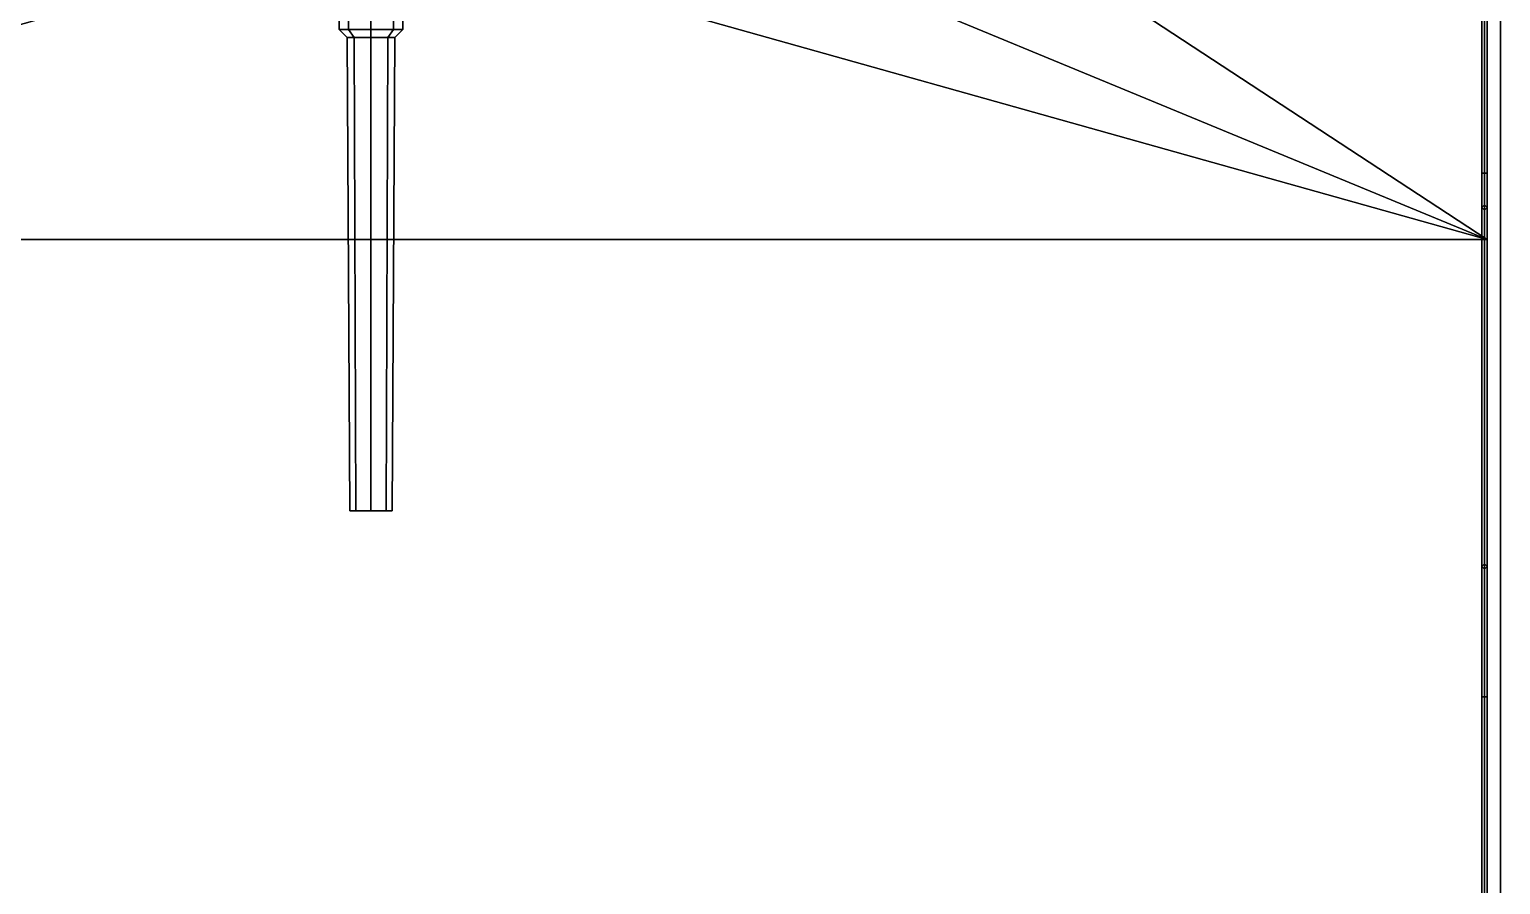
# Model space of a CAD drawing. Header units: millimetres. Extents: x -4.3 to 4.2, y -17.3 to 26.5.
# Drawn here: x -1.28 to 4.25, y -2.58 to 0.64 of the extents above; entities that cross this region are included whole.
import ezdxf

# ---------------------------------------------------------------- set-up
doc = ezdxf.new("R2010")
doc.units = ezdxf.units.MM
doc.layers.add('gun', color=1, linetype='Continuous')
doc.layers.add('railings', color=6, linetype='Continuous')

msp = doc.modelspace()

# ---------------------------------------------------------------- linework, layer by layer
for points in [[(4.2, -13.62, -0.39), (4.2, -10.52, -1.04), (4.2, 10.97, -1.04), (4.2, 16.87, -0.3447)], [(4.2, -13.62, 0.65), (4.2, -13.62, -0.39), (4.2, 16.87, -0.3447), (4.2, 4.11, 0.65)], [(4.2, 10.97, -1.04), (4.2, -10.52, -1.04), (-4.2, -10.52, -1.04), (-4.2, 10.97, -1.04)], [(-0.95, 1.98, 0.82), (-4.2, 4.11, 0.82), (-4.2, -0.15, 0.82), (-0.95, 1.98, 0.82)], [(4.2, 4.11, 0.82), (0.95, 1.98, 0.82), (4.2, -0.15, 0.82), (4.2, 4.11, 0.82)], [(4.25, 4.11, 0.79), (4.2, 4.11, 0.82), (4.2, -13.62, 0.82), (4.25, -13.62, 0.79)], [(4.25, -13.62, 0.68), (4.2, -13.62, 0.65), (4.2, 4.11, 0.65), (4.25, 4.11, 0.68)], [(4.25, -13.62, 0.79), (4.25, -13.62, 0.68), (4.25, 4.11, 0.68), (4.25, 4.11, 0.79)], [(-0.95, 1.98, 0.82), (-4.2, -0.15, 0.82), (-0.6718, 1.3082, 0.82), (-0.95, 1.98, 0.82)], [(0.95, 1.98, 0.82), (0.6718, 1.3082, 0.82), (4.2, -0.15, 0.82), (0.95, 1.98, 0.82)], [(-0.6718, 1.3082, 0.82), (-4.2, -0.15, 0.82), (0, 1.03, 0.82), (-0.6718, 1.3082, 0.82)], [(0.6718, 1.3082, 0.82), (0, 1.03, 0.82), (4.2, -0.15, 0.82), (0.6718, 1.3082, 0.82)], [(4.2, -0.15, 0.82), (0, 1.03, 0.82), (-4.2, -0.15, 0.82), (4.2, -0.15, 0.82)], [(4.2, -3.8, 0.82), (4.2, -0.15, 0.82), (-4.2, -0.15, 0.82), (-4.2, -3.8, 0.82)]]:
    msp.add_3dface(points)
at = {"layer": 'gun'}
for points in [[(-0.0849, 2.42, 2.5849), (-0.12, 2.42, 2.5), (-0.12, 0.64, 2.5), (-0.0849, 0.64, 2.5849)], [(-0.12, 2.42, 2.5), (-0.0849, 2.42, 2.4151), (-0.0849, 0.64, 2.4151), (-0.12, 0.64, 2.5)], [(0, 2.42, 2.62), (-0.0849, 2.42, 2.5849), (-0.0849, 0.64, 2.5849), (0, 0.64, 2.62)], [(-0.0849, 2.42, 2.4151), (0, 2.42, 2.38), (0, 0.64, 2.38), (-0.0849, 0.64, 2.4151)], [(0.0849, 2.42, 2.5849), (0, 2.42, 2.62), (0, 0.64, 2.62), (0.0849, 0.64, 2.5849)], [(0, 2.42, 2.38), (0.0849, 2.42, 2.4151), (0.0849, 0.64, 2.4151), (0, 0.64, 2.38)], [(0.12, 2.42, 2.5), (0.0849, 2.42, 2.5849), (0.0849, 0.64, 2.5849), (0.12, 0.64, 2.5)], [(0.0849, 2.42, 2.4151), (0.12, 2.42, 2.5), (0.12, 0.64, 2.5), (0.0849, 0.64, 2.4151)], [(-0.0636, 0.61, 2.4364), (-0.09, 0.61, 2.5), (-0.12, 0.64, 2.5), (-0.0849, 0.64, 2.4151)], [(-0.09, 0.61, 2.5), (-0.0636, 0.61, 2.5636), (-0.0849, 0.64, 2.5849), (-0.12, 0.64, 2.5)], [(-0.0566, -1.17, 2.4434), (-0.08, -1.17, 2.5), (-0.09, 0.61, 2.5), (-0.0636, 0.61, 2.4364)], [(-0.08, -1.17, 2.5), (-0.0566, -1.17, 2.5566), (-0.0636, 0.61, 2.5636), (-0.09, 0.61, 2.5)], [(0, 0.61, 2.41), (-0.0636, 0.61, 2.4364), (-0.0849, 0.64, 2.4151), (0, 0.64, 2.38)], [(-0.0636, 0.61, 2.5636), (0, 0.61, 2.59), (0, 0.64, 2.62), (-0.0849, 0.64, 2.5849)], [(0, -1.17, 2.42), (-0.0566, -1.17, 2.4434), (-0.0636, 0.61, 2.4364), (0, 0.61, 2.41)], [(-0.0566, -1.17, 2.5566), (0, -1.17, 2.58), (0, 0.61, 2.59), (-0.0636, 0.61, 2.5636)], [(0.0636, 0.61, 2.4364), (0, 0.61, 2.41), (0, 0.64, 2.38), (0.0849, 0.64, 2.4151)], [(0, 0.61, 2.59), (0.0636, 0.61, 2.5636), (0.0849, 0.64, 2.5849), (0, 0.64, 2.62)], [(0.0566, -1.17, 2.4434), (0, -1.17, 2.42), (0, 0.61, 2.41), (0.0636, 0.61, 2.4364)], [(0, -1.17, 2.58), (0.0566, -1.17, 2.5566), (0.0636, 0.61, 2.5636), (0, 0.61, 2.59)], [(0.08, -1.17, 2.5), (0.0566, -1.17, 2.4434), (0.0636, 0.61, 2.4364), (0.09, 0.61, 2.5)], [(0.0566, -1.17, 2.5566), (0.08, -1.17, 2.5), (0.09, 0.61, 2.5), (0.0636, 0.61, 2.5636)], [(0.09, 0.61, 2.5), (0.0636, 0.61, 2.4364), (0.0849, 0.64, 2.4151), (0.12, 0.64, 2.5)], [(0.0636, 0.61, 2.5636), (0.09, 0.61, 2.5), (0.12, 0.64, 2.5), (0.0849, 0.64, 2.5849)], [(-0.08, -1.17, 2.5), (0.0566, -1.17, 2.5566), (0, -1.17, 2.58), (-0.0566, -1.17, 2.5566)], [(-0.0566, -1.17, 2.4434), (0.08, -1.17, 2.5), (0.0566, -1.17, 2.5566), (-0.08, -1.17, 2.5)], [(0, -1.17, 2.42), (0.0566, -1.17, 2.4434), (0.08, -1.17, 2.5), (-0.0566, -1.17, 2.4434)]]:
    msp.add_3dface(points, dxfattribs=at)
at = {"layer": 'railings'}
for points in [[(4.18, -11.54, 1.78), (4.19, -11.55, 1.79), (4.19, 3.97, 1.79), (4.18, 3.96, 1.78)], [(4.19, -11.53, 1.77), (4.18, -11.54, 1.78), (4.18, 3.96, 1.78), (4.19, 3.95, 1.77)], [(4.19, -11.55, 1.79), (4.2, -11.54, 1.78), (4.2, 3.96, 1.78), (4.19, 3.97, 1.79)], [(4.2, -11.54, 1.78), (4.19, -11.53, 1.77), (4.19, 3.95, 1.77), (4.2, 3.96, 1.78)], [(4.18, 2.07, 0.82), (4.18, 0.1, 0.82), (4.18, 0.1, 1.47), (4.18, 2.07, 1.47)], [(4.18, 2.07, 1.47), (4.18, 0.1, 1.47), (4.2, 0.1, 1.47), (4.2, 2.07, 1.47)], [(4.2, 0.1, 1.47), (4.2, 0.1, 0.82), (4.2, 2.07, 0.82), (4.2, 2.07, 1.47)], [(4.18, 0.1, 0.82), (4.18, -1.87, 0.82), (4.18, -1.87, 1.47), (4.18, 0.1, 1.47)], [(4.18, 0.1, 1.47), (4.18, -1.87, 1.47), (4.2, -1.87, 1.47), (4.2, 0.1, 1.47)], [(4.2, -1.87, 1.47), (4.2, -1.87, 0.82), (4.2, 0.1, 0.82), (4.2, 0.1, 1.47)], [(4.19, -0.02, 1.47), (4.18, -0.03, 1.47), (4.18, -0.03, 1.78), (4.19, -0.02, 1.77)], [(4.18, -0.03, 1.47), (4.19, -0.04, 1.47), (4.19, -0.04, 1.77), (4.18, -0.03, 1.78)], [(4.2, -0.03, 1.47), (4.19, -0.02, 1.47), (4.19, -0.02, 1.77), (4.2, -0.03, 1.78)], [(4.19, -0.04, 1.47), (4.2, -0.03, 1.47), (4.2, -0.03, 1.78), (4.19, -0.04, 1.77)], [(4.19, -1.37, 1.47), (4.18, -1.38, 1.47), (4.18, -1.38, 1.78), (4.19, -1.37, 1.77)], [(4.18, -1.38, 1.47), (4.19, -1.39, 1.47), (4.19, -1.39, 1.77), (4.18, -1.38, 1.78)], [(4.2, -1.38, 1.47), (4.19, -1.37, 1.47), (4.19, -1.37, 1.77), (4.2, -1.38, 1.78)], [(4.19, -1.39, 1.47), (4.2, -1.38, 1.47), (4.2, -1.38, 1.78), (4.19, -1.39, 1.77)], [(4.18, -1.87, 1.47), (4.18, -3.84, 1.47), (4.2, -3.84, 1.47), (4.2, -1.87, 1.47)], [(4.18, -1.87, 0.82), (4.18, -3.84, 0.82), (4.18, -3.84, 1.47), (4.18, -1.87, 1.47)], [(4.2, -3.84, 1.47), (4.2, -3.84, 0.82), (4.2, -1.87, 0.82), (4.2, -1.87, 1.47)]]:
    msp.add_3dface(points, dxfattribs=at)

doc.saveas('drawing.dxf')
